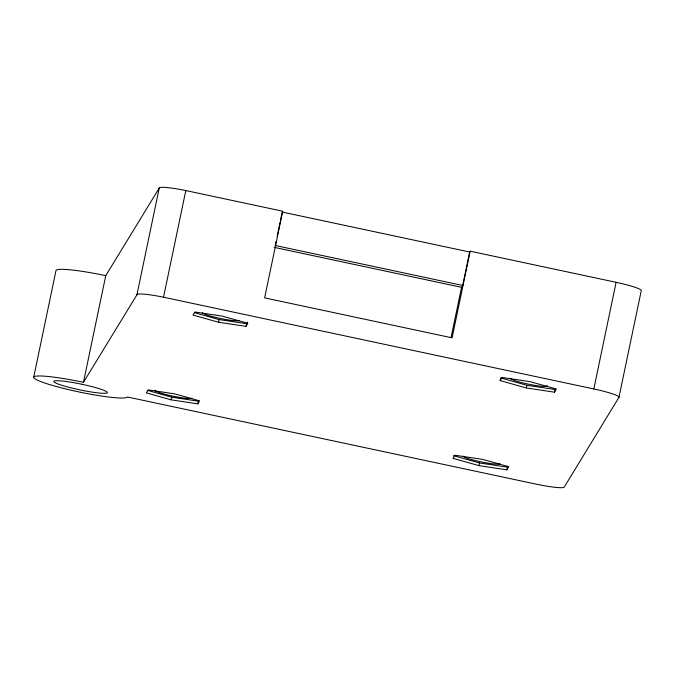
<?xml version="1.0" encoding="UTF-8"?>
<svg xmlns="http://www.w3.org/2000/svg" width="675" height="675" viewBox="0 0 675 675"><rect width="100%" height="100%" fill="white"/><g stroke="black" fill="none" stroke-linecap="round" stroke-linejoin="round"><path stroke-width="1.01" d="M33.75 377.013L56.033 270.363A47.95 5.181 11.8 0 1 105.747 275.67L159.216 188.114A27.397 2.962 11.8 0 1 185.811 190.553L282.732 211.224L264.634 297.877L452.073 337.846L470.171 251.193L616.106 282.31A27.397 2.962 11.8 0 1 641.25 290.697L618.967 397.347L564.224 487.105A27.397 2.962 11.8 0 1 535.815 484.076L127.465 397.001A47.95 5.181 11.8 0 1 77.752 391.694A47.95 5.181 11.8 0 1 33.75 377.013A47.95 5.181 11.8 0 1 83.472 382.32L136.941 294.773L159.216 188.114M83.472 382.32L105.747 275.67M136.941 294.773A27.397 2.962 11.8 0 1 163.527 297.211L185.811 190.553M171.129 399.836L146.298 392.858L148.112 389.88L174.766 393.879L199.606 400.857L197.783 403.836L171.129 399.836L171.695 397.17L147.842 390.471M197.783 403.836L198.349 401.169L171.695 397.17M218.523 322.237L192.957 315.048L194.83 311.993L222.261 316.111L247.826 323.291L245.962 326.354L218.523 322.237L219.08 319.57L194.501 312.66M245.962 326.354L247.447 322.161M463.185 284.639L462.679 285.457L275.24 245.489L276.092 241.439M277.147 236.368L280.108 222.185M280.538 220.151L282.226 212.051L469.665 252.02L470.171 251.193M451.077 337.458L461.557 287.322L462.679 285.457L469.665 252.02M478.972 465.632L452.967 458.325L454.866 455.212L482.777 459.405L508.781 466.712L506.883 469.825L478.972 465.632L479.528 462.966L453.524 455.659M500.133 380.59L500.69 377.924L526.913 385.29L555.044 389.517L554.487 392.183L526.357 387.956L500.133 380.59L502.048 377.452L530.187 381.679L556.403 389.045L554.487 392.183M506.883 469.825L507.44 467.159L479.528 462.966M526.357 387.956L526.913 385.29M618.967 397.347A27.397 2.962 11.8 0 0 593.823 388.96L616.106 282.31M275.24 245.489L275.746 244.662M219.08 319.57L246.518 323.688M274.118 247.345L461.557 287.322M163.527 297.211L593.823 388.96M546.893 385.467A18.832 2.033 11.8 0 1 530.111 384.488A18.832 2.033 11.8 0 1 510.418 378.228M499.863 463.582A18.832 2.033 11.8 0 1 482.102 462.071A18.832 2.033 11.8 0 1 462.999 456.123M239.304 320.414A18.832 2.033 11.8 0 1 219.772 318.33A18.832 2.033 11.8 0 1 202.483 312.559M191.911 398.115A18.832 2.033 11.8 0 1 172.378 396.031A18.832 2.033 11.8 0 1 155.09 390.26M82.24 384.328L75.254 382.944A27.397 2.962 11.8 0 0 57.746 383.873A27.397 2.962 11.8 0 0 101.613 393.221A27.397 2.962 11.8 0 0 89.108 385.898L82.24 384.328"/></g></svg>
